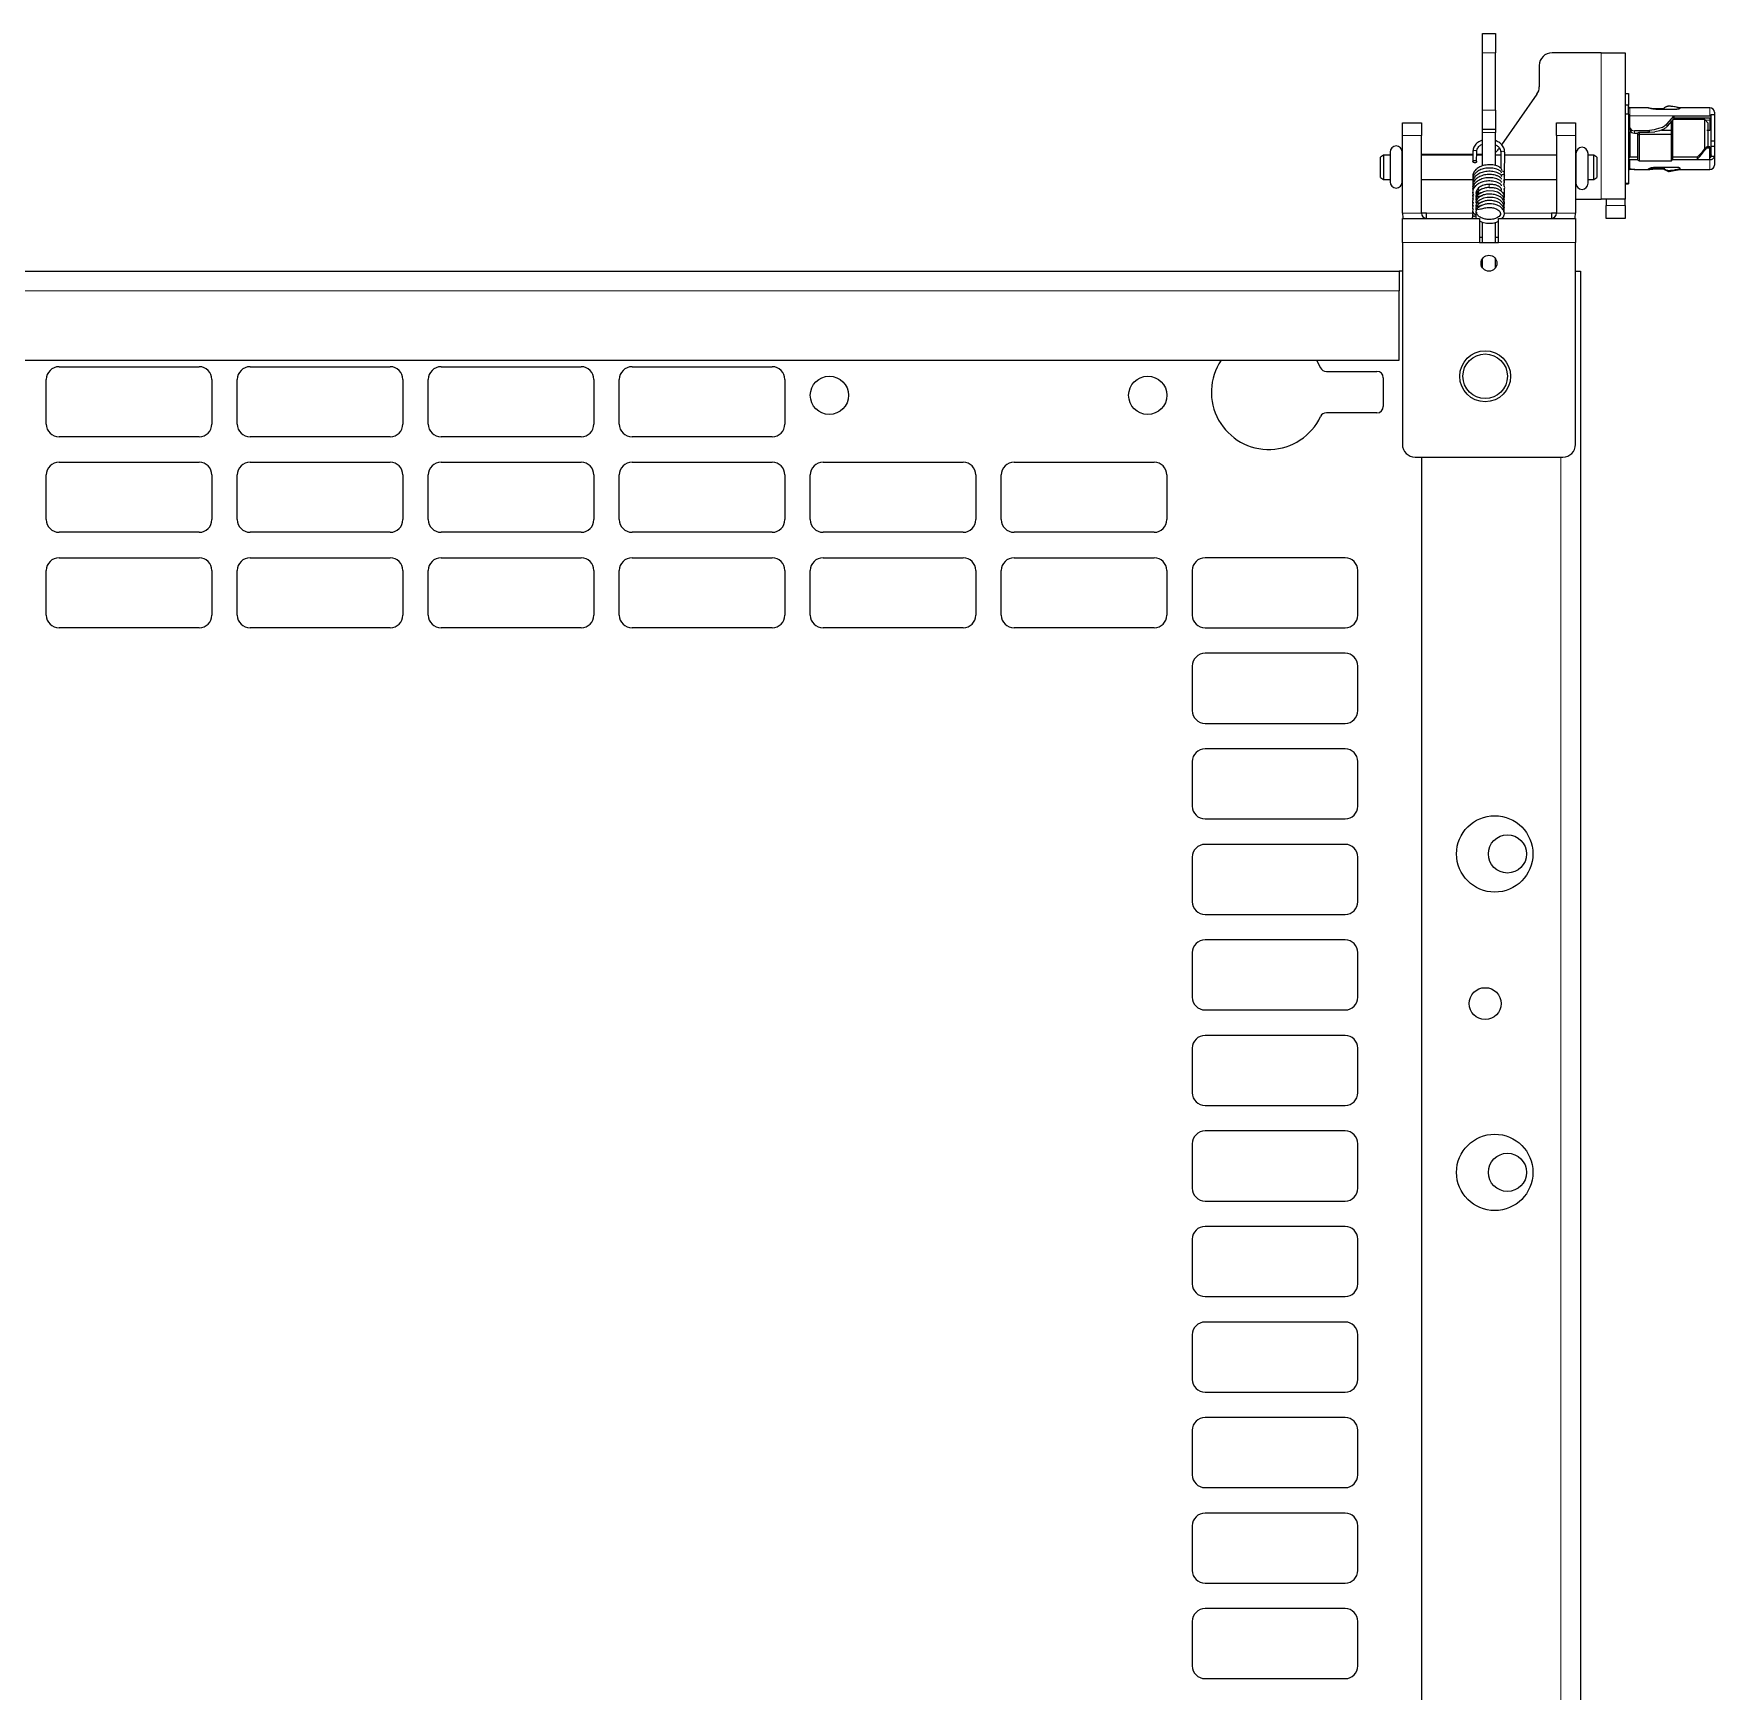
# Model space of a CAD drawing. Header units: millimetres. Extents: x -591 to 844, y -456 to 1988.
# Drawn here: x 536 to 800, y 1619 to 1879.3 of the extents above; entities that cross this region are included whole.
import ezdxf

# ---------------------------------------------------------------- set-up
doc = ezdxf.new("R2010")
doc.units = ezdxf.units.MM

msp = doc.modelspace()

# ---------------------------------------------------------------- linework, layer by layer
at = {"color": 7, "linetype": 'Continuous', "lineweight": 25}
for p, q in [((763.58, 1879.32), (765.58, 1879.32)), ((763.58, 1876.32), (763.58, 1879.32)), ((765.58, 1879.32), (765.58, 1876.32)), ((763.58, 1867.32), (763.58, 1876.32)), ((765.58, 1867.32), (765.58, 1876.32)), ((782.18, 1876.32), (774.48, 1876.32)), ((782.18, 1876.32), (785.98, 1876.32)), ((785.98, 1876.32), (785.98, 1853.32)), ((772.48, 1874.32), (772.48, 1870.95)), ((772.12, 1869.81), (766.56, 1861.86)), ((785.98, 1869.92), (786.48, 1869.92)), ((785.98, 1869.9), (786.48, 1869.9)), ((786.48, 1869.9), (786.48, 1869.92)), ((786.48, 1869.9), (786.48, 1868.1)), ((763.58, 1864.32), (763.58, 1867.32)), ((765.58, 1867.32), (765.58, 1864.32)), ((786.48, 1868.1), (785.98, 1868.1)), ((786.48, 1866.69), (785.98, 1866.69)), ((786.48, 1866.69), (786.48, 1868.1)), ((786.48, 1866.69), (786.48, 1855.84)), ((786.93, 1867.67), (786.68, 1867.67)), ((786.93, 1867.66), (786.68, 1867.66)), ((787.46, 1867.67), (786.96, 1867.67)), ((789.58, 1867.67), (787.46, 1867.67)), ((789.61, 1867.67), (789.58, 1867.67)), ((789.58, 1867.67), (789.58, 1867.67)), ((789.58, 1867.67), (789.61, 1867.67)), ((790.78, 1867.56), (791.98, 1867.56)), ((790.78, 1867.46), (794.08, 1867.46)), ((799.28, 1867.67), (794.58, 1867.67)), ((794.58, 1867.64), (794.58, 1867.67)), ((794.58, 1867.64), (794.58, 1867.58)), ((799.48, 1866.62), (799.98, 1866.62)), ((799.48, 1862.47), (799.48, 1866.62)), ((799.98, 1866.97), (799.98, 1866.62)), ((799.98, 1866.62), (799.98, 1862.47)), ((750.98, 1865.32), (753.98, 1865.32)), ((750.98, 1863.32), (750.98, 1865.32)), ((753.98, 1865.32), (753.98, 1863.32)), ((763.58, 1864.32), (765.58, 1864.32)), ((763.58, 1863.82), (763.58, 1864.32)), ((765.58, 1864.32), (765.58, 1863.82)), ((775.18, 1863.32), (775.18, 1865.32)), ((775.18, 1865.32), (778.18, 1865.32)), ((778.18, 1865.32), (778.18, 1863.32)), ((786.68, 1865.82), (786.48, 1865.82)), ((786.68, 1864.59), (786.68, 1866.43)), ((786.68, 1864.21), (786.68, 1864.59)), ((789.58, 1864.08), (787.43, 1864.08)), ((789.78, 1863.83), (790.62, 1863.89)), ((791.68, 1864.19), (793.27, 1864.19)), ((792.53, 1865.09), (793.68, 1866.43)), ((793.68, 1866.06), (792.53, 1864.72)), ((793.27, 1864.19), (793.27, 1865.57)), ((793.27, 1863.54), (793.27, 1864.19)), ((793.27, 1864.19), (793.38, 1864.02)), ((793.38, 1865.71), (793.38, 1864.02)), ((793.38, 1864.02), (793.38, 1863.37)), ((798.48, 1865.82), (793.48, 1865.82)), ((793.68, 1866.06), (793.68, 1866.43)), ((793.68, 1866.43), (799.28, 1866.43)), ((799.28, 1866.06), (793.68, 1866.06)), ((798.98, 1865.32), (798.48, 1865.82)), ((798.48, 1861.18), (798.48, 1865.82)), ((799.28, 1864.1), (798.78, 1864.1)), ((798.98, 1865.32), (798.98, 1861.52)), ((799.28, 1865.46), (799.28, 1864.85)), ((750.98, 1851.12), (750.98, 1863.32)), ((753.98, 1851.12), (753.98, 1863.32)), ((763.58, 1858.57), (763.58, 1863.82)), ((765.58, 1858.61), (765.58, 1863.82)), ((766.2, 1861.35), (766.08, 1861.18)), ((775.18, 1863.32), (775.18, 1851.12)), ((778.18, 1863.32), (778.18, 1851.12)), ((786.48, 1863.74), (786.78, 1863.77)), ((786.95, 1863.84), (786.78, 1863.8)), ((786.78, 1859.91), (786.78, 1863.8)), ((787.43, 1863.71), (787.98, 1863.71)), ((787.98, 1863.73), (788.18, 1863.83)), ((787.98, 1863.44), (787.98, 1863.73)), ((787.98, 1863.44), (788.18, 1863.54)), ((787.98, 1859.46), (787.98, 1863.44)), ((788.18, 1863.83), (788.18, 1863.54)), ((788.18, 1863.83), (789.58, 1863.83)), ((788.18, 1863.54), (788.18, 1859.33)), ((788.18, 1863.54), (793.27, 1863.54)), ((793.27, 1859.33), (793.27, 1863.54)), ((793.27, 1863.54), (793.38, 1863.37)), ((793.38, 1863.37), (793.38, 1859.56)), ((798.78, 1861.55), (798.78, 1861.4)), ((799.28, 1861.55), (798.78, 1861.55)), ((798.78, 1861.4), (799.28, 1861.4)), ((799.28, 1861.4), (799.28, 1861.55)), ((799.48, 1862.47), (799.98, 1862.47)), ((799.48, 1861.66), (799.48, 1862.47)), ((799.48, 1861.66), (799.98, 1861.66)), ((799.48, 1860.05), (799.48, 1861.66)), ((799.98, 1862.47), (799.98, 1861.66)), ((799.98, 1861.66), (799.98, 1860.05)), ((748.03, 1860.22), (747.53, 1859.94)), ((747.53, 1856.71), (747.53, 1859.94)), ((749.05, 1860.22), (748.03, 1860.22)), ((748.03, 1860.22), (748.03, 1856.42)), ((749.05, 1860.73), (749.05, 1856.03)), ((750.95, 1856.03), (750.95, 1860.73)), ((750.98, 1860.22), (750.95, 1860.22)), ((762.05, 1860.32), (753.98, 1860.32)), ((762.05, 1860.22), (753.98, 1860.22)), ((762.06, 1860.81), (762.04, 1859.24)), ((762.64, 1859.23), (762.66, 1860.8)), ((763.58, 1860.32), (762.65, 1860.32)), ((763.58, 1860.22), (762.65, 1860.22)), ((766.45, 1860.22), (765.58, 1860.22)), ((766.45, 1860.66), (766.43, 1858.16)), ((767.02, 1857.28), (767.05, 1860.66)), ((775.18, 1860.22), (767.05, 1860.22)), ((778.24, 1860.22), (778.18, 1860.22)), ((778.24, 1860.52), (778.24, 1855.82)), ((780.14, 1855.82), (780.14, 1860.52)), ((781.03, 1860.22), (780.14, 1860.22)), ((781.53, 1859.94), (781.03, 1860.22)), ((781.03, 1856.42), (781.03, 1860.22)), ((781.53, 1859.94), (781.53, 1856.71)), ((787.98, 1859.91), (786.68, 1859.91)), ((786.68, 1859.58), (787.98, 1859.58)), ((787.98, 1859.46), (788.18, 1859.33)), ((788.18, 1859.33), (793.27, 1859.33)), ((793.27, 1859.33), (793.38, 1859.56)), ((797.28, 1859.91), (793.38, 1859.91)), ((793.38, 1859.58), (797.28, 1859.58)), ((797.28, 1859.91), (797.28, 1859.58)), ((797.28, 1859.58), (799.28, 1859.58)), ((799.28, 1859.91), (799.28, 1860.57)), ((799.98, 1860.05), (799.48, 1860.05)), ((799.98, 1860.05), (799.98, 1858.67)), ((747.53, 1856.71), (748.03, 1856.42)), ((748.03, 1856.42), (749.05, 1856.42)), ((750.95, 1856.42), (750.98, 1856.42)), ((753.98, 1856.42), (762.07, 1856.42)), ((766.98, 1855.38), (766.99, 1855.96)), ((766.99, 1856.42), (775.18, 1856.42)), ((767.04, 1857.09), (767, 1857.5)), ((767.04, 1857.02), (767.04, 1857.09)), ((778.18, 1856.42), (778.24, 1856.42)), ((780.14, 1856.42), (781.03, 1856.42)), ((781.03, 1856.42), (781.53, 1856.71)), ((786.93, 1858.05), (786.68, 1858.05)), ((786.93, 1857.99), (786.68, 1857.99)), ((786.93, 1857.97), (786.68, 1857.97)), ((787.46, 1857.97), (789.58, 1857.97)), ((787.48, 1857.99), (787.48, 1857.98)), ((789.58, 1858.03), (789.58, 1857.97)), ((790.78, 1858.36), (794.08, 1858.36)), ((790.78, 1858.19), (791.81, 1858.19)), ((790.78, 1858.08), (791.99, 1858.08)), ((791.69, 1858.36), (791.66, 1858.3)), ((791.66, 1858.29), (791.66, 1858.3)), ((792.51, 1857.8), (792.06, 1858.04)), ((794.58, 1858.19), (794.58, 1858.09)), ((794.58, 1857.97), (794.58, 1858.09)), ((794.58, 1857.97), (799.28, 1857.97)), ((762.82, 1854.46), (762.68, 1854.65)), ((778.18, 1853.32), (782.18, 1853.32)), ((785.98, 1853.32), (782.18, 1853.32)), ((782.98, 1853.32), (782.98, 1852.32)), ((785.98, 1855.84), (786.48, 1855.84)), ((785.98, 1855.75), (786.48, 1855.75)), ((785.98, 1855.72), (786.48, 1855.72)), ((785.98, 1852.32), (785.98, 1853.32)), ((786.48, 1855.84), (786.48, 1855.75)), ((786.48, 1855.75), (786.48, 1855.72)), ((754.78, 1851.12), (753.98, 1851.12)), ((754.78, 1850.32), (754.78, 1851.12)), ((762.09, 1851.35), (761.99, 1850.94)), ((761.99, 1850.94), (761.99, 1850.88)), ((762.58, 1850.83), (762.59, 1850.9)), ((762.59, 1850.9), (762.64, 1851.1)), ((774.38, 1851.12), (774.38, 1850.32)), ((775.18, 1851.12), (774.38, 1851.12)), ((782.98, 1850.32), (782.98, 1852.32)), ((785.98, 1852.32), (785.98, 1850.32)), ((750.98, 1846.52), (750.98, 1850.32)), ((750.98, 1850.32), (763.08, 1850.32)), ((763.08, 1850.32), (763.08, 1846.52)), ((763.58, 1846.52), (763.58, 1849.71)), ((765.58, 1846.52), (765.58, 1849.68)), ((766.08, 1850.32), (778.18, 1850.32)), ((766.08, 1846.52), (766.08, 1850.32)), ((778.18, 1850.32), (778.18, 1846.52)), ((785.98, 1850.32), (782.98, 1850.32)), ((750.98, 1846.52), (750.98, 1814.82)), ((763.58, 1847.32), (763.08, 1847.32)), ((763.08, 1846.52), (766.08, 1846.52)), ((766.08, 1847.32), (765.58, 1847.32)), ((778.18, 1814.82), (778.18, 1846.52)), ((763.58, 1842.52), (763.58, 1844.02)), ((765.58, 1842.52), (765.58, 1844.02)), ((321.48, 1842.03), (750.48, 1842.03)), ((750.48, 1842.03), (750.48, 1838.93)), ((750.98, 1842.02), (750.48, 1842.02)), ((778.18, 1842.02), (778.98, 1842.02)), ((778.98, 1842.02), (778.98, -240.98)), ((750.48, 1828.03), (750.48, 1838.93)), ((321.48, 1828.03), (750.48, 1828.03)), ((539.98, 1827.02), (561.98, 1827.02)), ((569.98, 1827.02), (591.98, 1827.02)), ((599.98, 1827.02), (621.98, 1827.02)), ((629.98, 1827.02), (651.98, 1827.02)), ((737.47, 1828.03), (738.13, 1826.86)), ((537.98, 1818.02), (537.98, 1825.02)), ((563.98, 1825.02), (563.98, 1818.02)), ((567.98, 1818.02), (567.98, 1825.02)), ((593.98, 1825.02), (593.98, 1818.02)), ((597.98, 1818.02), (597.98, 1825.02)), ((623.98, 1825.02), (623.98, 1818.02)), ((627.98, 1818.02), (627.98, 1825.02)), ((653.98, 1825.02), (653.98, 1818.02)), ((739.04, 1826.28), (746.98, 1826.28)), ((747.98, 1825.28), (747.98, 1820.78)), ((746.98, 1819.78), (739.04, 1819.78)), ((561.98, 1816.02), (539.98, 1816.02)), ((591.98, 1816.02), (569.98, 1816.02)), ((621.98, 1816.02), (599.98, 1816.02)), ((651.98, 1816.02), (629.98, 1816.02)), ((539.98, 1812.02), (561.98, 1812.02)), ((569.98, 1812.02), (591.98, 1812.02)), ((599.98, 1812.02), (621.98, 1812.02)), ((629.98, 1812.02), (651.98, 1812.02)), ((659.98, 1812.02), (681.98, 1812.02)), ((689.98, 1812.02), (711.98, 1812.02)), ((752.98, 1812.82), (776.18, 1812.82)), ((753.98, 1812.82), (753.98, -240.98)), ((537.98, 1803.02), (537.98, 1810.02)), ((563.98, 1810.02), (563.98, 1803.02)), ((567.98, 1803.02), (567.98, 1810.02)), ((593.98, 1810.02), (593.98, 1803.02)), ((597.98, 1803.02), (597.98, 1810.02)), ((623.98, 1810.02), (623.98, 1803.02)), ((627.98, 1803.02), (627.98, 1810.02)), ((653.98, 1810.02), (653.98, 1803.02)), ((657.98, 1803.02), (657.98, 1810.02)), ((683.98, 1810.02), (683.98, 1803.02)), ((687.98, 1803.02), (687.98, 1810.02)), ((713.98, 1810.02), (713.98, 1803.02)), ((561.98, 1801.02), (539.98, 1801.02)), ((591.98, 1801.02), (569.98, 1801.02)), ((621.98, 1801.02), (599.98, 1801.02)), ((651.98, 1801.02), (629.98, 1801.02)), ((681.98, 1801.02), (659.98, 1801.02)), ((711.98, 1801.02), (689.98, 1801.02)), ((539.98, 1797.02), (561.98, 1797.02)), ((569.98, 1797.02), (591.98, 1797.02)), ((599.98, 1797.02), (621.98, 1797.02)), ((629.98, 1797.02), (651.98, 1797.02)), ((659.98, 1797.02), (681.98, 1797.02)), ((689.98, 1797.02), (711.98, 1797.02)), ((741.98, 1797.02), (719.98, 1797.02)), ((537.98, 1788.02), (537.98, 1795.02)), ((563.98, 1795.02), (563.98, 1788.02)), ((567.98, 1788.02), (567.98, 1795.02)), ((593.98, 1795.02), (593.98, 1788.02)), ((597.98, 1788.02), (597.98, 1795.02)), ((623.98, 1795.02), (623.98, 1788.02)), ((627.98, 1788.02), (627.98, 1795.02)), ((653.98, 1795.02), (653.98, 1788.02)), ((657.98, 1788.02), (657.98, 1795.02)), ((683.98, 1795.02), (683.98, 1788.02)), ((687.98, 1788.02), (687.98, 1795.02)), ((713.98, 1795.02), (713.98, 1788.02)), ((717.98, 1795.02), (717.98, 1788.02)), ((743.98, 1788.02), (743.98, 1795.02)), ((561.98, 1786.02), (539.98, 1786.02)), ((591.98, 1786.02), (569.98, 1786.02)), ((621.98, 1786.02), (599.98, 1786.02)), ((651.98, 1786.02), (629.98, 1786.02)), ((681.98, 1786.02), (659.98, 1786.02)), ((711.98, 1786.02), (689.98, 1786.02)), ((719.98, 1786.02), (741.98, 1786.02)), ((741.98, 1782.02), (719.98, 1782.02)), ((717.98, 1780.02), (717.98, 1773.02)), ((743.98, 1773.02), (743.98, 1780.02)), ((719.98, 1771.02), (741.98, 1771.02)), ((741.98, 1767.02), (719.98, 1767.02)), ((717.98, 1765.02), (717.98, 1758.02)), ((743.98, 1758.02), (743.98, 1765.02)), ((719.98, 1756.02), (741.98, 1756.02)), ((741.98, 1752.02), (719.98, 1752.02)), ((717.98, 1750.02), (717.98, 1743.02)), ((743.98, 1743.02), (743.98, 1750.02)), ((719.98, 1741.02), (741.98, 1741.02)), ((717.98, 1735.02), (717.98, 1728.02)), ((741.98, 1737.02), (719.98, 1737.02)), ((743.98, 1728.02), (743.98, 1735.02)), ((719.98, 1726.02), (741.98, 1726.02)), ((741.98, 1722.02), (719.98, 1722.02)), ((717.98, 1720.02), (717.98, 1713.02)), ((743.98, 1713.02), (743.98, 1720.02)), ((719.98, 1711.02), (741.98, 1711.02)), ((741.98, 1707.02), (719.98, 1707.02)), ((717.98, 1705.02), (717.98, 1698.02)), ((743.98, 1698.02), (743.98, 1705.02)), ((719.98, 1696.02), (741.98, 1696.02)), ((717.98, 1690.02), (717.98, 1683.02)), ((741.98, 1692.02), (719.98, 1692.02)), ((743.98, 1683.02), (743.98, 1690.02)), ((719.98, 1681.02), (741.98, 1681.02)), ((741.98, 1677.02), (719.98, 1677.02)), ((717.98, 1675.02), (717.98, 1668.02)), ((743.98, 1668.02), (743.98, 1675.02)), ((719.98, 1666.02), (741.98, 1666.02)), ((741.98, 1662.02), (719.98, 1662.02)), ((717.98, 1660.02), (717.98, 1653.02)), ((743.98, 1653.02), (743.98, 1660.02)), ((719.98, 1651.02), (741.98, 1651.02)), ((717.98, 1645.02), (717.98, 1638.02)), ((741.98, 1647.02), (719.98, 1647.02)), ((743.98, 1638.02), (743.98, 1645.02)), ((719.98, 1636.02), (741.98, 1636.02)), ((741.98, 1632.02), (719.98, 1632.02)), ((717.98, 1630.02), (717.98, 1623.02)), ((743.98, 1623.02), (743.98, 1630.02)), ((719.98, 1621.02), (741.98, 1621.02))]:
    msp.add_line(p, q, dxfattribs=at)
at = {"color": 8, "linetype": 'Continuous', "lineweight": 18}
for p, q in [((765.58, 1876.32), (763.58, 1876.32)), ((782.18, 1876.32), (782.18, 1853.32)), ((763.58, 1867.32), (765.58, 1867.32)), ((786.68, 1867.66), (786.68, 1866.43)), ((786.93, 1867.66), (786.93, 1867.67)), ((790.78, 1867.56), (790.78, 1867.46)), ((792.06, 1867.6), (792.14, 1867.46)), ((799.28, 1866.43), (799.28, 1867.67)), ((786.68, 1866.43), (793.68, 1866.43)), ((787.43, 1864.08), (787.43, 1863.71)), ((789.58, 1863.83), (789.58, 1864.08)), ((789.78, 1864.1), (789.78, 1863.83)), ((792.53, 1864.72), (792.53, 1865.09)), ((799.28, 1865.74), (798.57, 1865.74)), ((799.28, 1865.74), (799.28, 1866.06)), ((753.98, 1863.32), (750.98, 1863.32)), ((765.58, 1863.82), (763.58, 1863.82)), ((778.18, 1863.32), (775.18, 1863.32)), ((786.68, 1859.58), (786.68, 1858.05)), ((799.28, 1857.97), (799.28, 1859.58)), ((766.55, 1856.93), (766.59, 1856.91)), ((786.68, 1857.99), (786.68, 1857.97)), ((786.93, 1857.99), (786.93, 1858.05)), ((790.78, 1858.36), (790.78, 1858.19)), ((753.98, 1851.12), (750.98, 1851.12)), ((762.02, 1851.12), (754.78, 1851.12)), ((774.38, 1851.12), (766.98, 1851.12)), ((775.18, 1851.12), (778.18, 1851.12)), ((782.98, 1852.32), (785.98, 1852.32)), ((762.27, 1850.34), (762.38, 1850.32)), ((763.08, 1846.52), (750.98, 1846.52)), ((778.18, 1846.52), (766.08, 1846.52)), ((321.48, 1838.93), (750.48, 1838.93)), ((775.88, 1812.82), (775.88, -240.98))]:
    msp.add_line(p, q, dxfattribs=at)
at = {"color": 7, "linetype": 'Continuous', "lineweight": 25, "flags": 128}
for points in [[(786.48, 1866.08), (786.55, 1866.07), (786.68, 1866.06)], [(799.28, 1866.43), (799.42, 1866.42), (799.48, 1866.41)], [(799.48, 1865.34), (799.48, 1865.36), (799.47, 1865.38), (799.45, 1865.41), (799.43, 1865.42), (799.39, 1865.44), (799.36, 1865.45), (799.32, 1865.46), (799.28, 1865.46)], [(762.36, 1859.42), (762.47, 1859.4), (762.57, 1859.36), (762.63, 1859.3), (762.64, 1859.22), (762.62, 1859.15), (762.55, 1859.1), (762.45, 1859.06), (762.33, 1859.05), (762.22, 1859.07), (762.12, 1859.11), (762.06, 1859.17), (762.04, 1859.24), (762.07, 1859.31), (762.14, 1859.37), (762.24, 1859.41), (762.36, 1859.42)], [(786.48, 1859.89), (786.55, 1859.9), (786.68, 1859.91)], [(799.48, 1860.31), (799.48, 1860.29), (799.47, 1860.26), (799.45, 1860.24), (799.43, 1860.22), (799.39, 1860.21), (799.36, 1860.2), (799.32, 1860.19), (799.28, 1860.19)], [(766.62, 1857.19), (766.71, 1857.18), (766.82, 1857.21), (766.92, 1857.27), (766.98, 1857.36), (767.01, 1857.45), (766.98, 1857.54), (766.92, 1857.61), (766.83, 1857.65), (766.71, 1857.65), (766.71, 1857.65)], [(766.92, 1851.83), (767, 1852.15), (766.78, 1852.74), (766.33, 1853.17), (765.88, 1853.41), (765.25, 1853.58), (764.31, 1853.61), (763.72, 1853.48), (763.08, 1853.17), (762.79, 1852.92), (762.58, 1852.59), (762.51, 1852.26), (762.55, 1852.02), (762.55, 1852.02)], [(766.93, 1852.85), (767.01, 1853.17), (766.79, 1853.76), (766.35, 1854.19), (765.9, 1854.42), (765.27, 1854.6), (764.33, 1854.63), (763.74, 1854.5), (763.1, 1854.19), (762.8, 1853.94), (762.59, 1853.62), (762.52, 1853.28), (762.55, 1853.04), (762.55, 1853.04)], [(764.61, 1855.09), (764.6, 1855.14), (764.6, 1855.19)], [(750.98, 1851.12), (751.06, 1850.38), (751.07, 1850.32)], [(778.1, 1850.32), (778.11, 1850.38), (778.18, 1851.12)]]:
    msp.add_lwpolyline(points, dxfattribs=at)
at = {"color": 8, "linetype": 'Continuous', "lineweight": 18, "flags": 128}
for points in [[(762.06, 1860.81), (762.06, 1860.81), (762.09, 1860.88), (762.16, 1860.94), (762.26, 1860.98), (762.37, 1860.99)], [(762.37, 1860.99), (762.49, 1860.97), (762.58, 1860.93), (762.64, 1860.87), (762.66, 1860.8)], [(766.77, 1860.85), (766.65, 1860.83), (766.55, 1860.8), (766.48, 1860.74), (766.45, 1860.67), (766.45, 1860.66)], [(767.05, 1860.66), (767.04, 1860.72), (766.98, 1860.78), (766.88, 1860.83), (766.77, 1860.85)], [(762.13, 1850.32), (762.16, 1850.33), (762.27, 1850.34)]]:
    msp.add_lwpolyline(points, dxfattribs=at)
at = {"color": 7, "linetype": 'Continuous', "lineweight": 25}
for centre, radius in [((764.58, 1843.27), 1.25), ((763.98, 1825.52), 4), ((763.98, 1825.52), 3.5), ((660.98, 1822.53), 3), ((710.98, 1822.53), 3), ((765.48, 1750.52), 6), ((767.48, 1750.52), 3), ((763.98, 1727.02), 2.5), ((765.48, 1700.52), 6), ((767.48, 1700.52), 3)]:
    msp.add_circle(centre, radius, dxfattribs=at)
for centre, radius, start, end in [((774.48, 1874.32), 2, 90, 180), ((770.48, 1870.95), 2, 325.008, 0), ((786.68, 1867.87), 0.2, 180.0002, 270.0002), ((786.68, 1867.86), 0.2, 180.0893, 270.0891), ((786.66, 1866.61), 0.18, 189.6369, 277.1443), ((799.28, 1866.97), 0.7, 0, 90), ((787.33, 1864.74), 0.665, 193.4486, 278.9562), ((787.33, 1864.37), 0.665, 193.4486, 278.9562), ((789.59, 1865.19), 1.1, 269.9618, 280.1433), ((799.31, 1865.88), 0.18, 9.6369, 97.1443), ((799.31, 1865.56), 0.177, 13.4486, 98.9562), ((750, 1860.73), 0.95, 0, 180), ((779.19, 1860.52), 0.95, 0, 180), ((764.44, 1862.32), 2, 304.796, 325.008), ((786.66, 1859.4), 0.177, 81.0438, 166.5514), ((799.38, 1860.19), 0.62, 261.0438, 346.5514), ((799.31, 1860.09), 0.177, 261.0438, 346.5514), ((799.28, 1858.67), 0.7, 270, 0), ((750, 1856.03), 0.95, 180, 0), ((786.68, 1857.86), 0.198, 89.5221, 179.514), ((786.68, 1857.79), 0.2, 89.9109, 179.9107), ((786.68, 1857.77), 0.2, 89.9998, 179.9998), ((779.19, 1855.82), 0.95, 180, 0), ((754.78, 1851.12), 0.8, 180, 270), ((774.38, 1851.12), 0.8, 270, 0), ((539.98, 1825.02), 2, 90, 180), ((561.98, 1825.02), 2, 0, 90), ((569.98, 1825.02), 2, 90, 180), ((591.98, 1825.02), 2, 0, 90), ((599.98, 1825.02), 2, 90, 180), ((621.98, 1825.02), 2, 0, 90), ((629.98, 1825.02), 2, 90, 180), ((651.98, 1825.02), 2, 0, 90), ((729.98, 1823.03), 9, 146.251, 334.8493), ((739.04, 1827.28), 1, 205.1507, 270), ((746.98, 1825.28), 1, 0, 90), ((739.04, 1818.78), 1, 90, 154.8493), ((746.98, 1820.78), 1, 270, 0), ((539.98, 1818.02), 2, 180, 270), ((561.98, 1818.02), 2, 270, 0), ((569.98, 1818.02), 2, 180, 270), ((591.98, 1818.02), 2, 270, 0), ((599.98, 1818.02), 2, 180, 270), ((621.98, 1818.02), 2, 270, 0), ((629.98, 1818.02), 2, 180, 270), ((651.98, 1818.02), 2, 270, 0), ((752.98, 1814.82), 2, 180, 270), ((776.18, 1814.82), 2, 270, 0), ((539.98, 1810.02), 2, 90, 180), ((561.98, 1810.02), 2, 0, 90), ((569.98, 1810.02), 2, 90, 180), ((591.98, 1810.02), 2, 0, 90), ((599.98, 1810.02), 2, 90, 180), ((621.98, 1810.02), 2, 0, 90), ((629.98, 1810.02), 2, 90, 180), ((651.98, 1810.02), 2, 0, 90), ((659.98, 1810.02), 2, 90, 180), ((681.98, 1810.02), 2, 0, 90), ((689.98, 1810.02), 2, 90, 180), ((711.98, 1810.02), 2, 0, 90), ((539.98, 1803.02), 2, 180, 270), ((561.98, 1803.02), 2, 270, 0), ((569.98, 1803.02), 2, 180, 270), ((591.98, 1803.02), 2, 270, 0), ((599.98, 1803.02), 2, 180, 270), ((621.98, 1803.02), 2, 270, 0), ((629.98, 1803.02), 2, 180, 270), ((651.98, 1803.02), 2, 270, 0), ((659.98, 1803.02), 2, 180, 270), ((681.98, 1803.02), 2, 270, 0), ((689.98, 1803.02), 2, 180, 270), ((711.98, 1803.02), 2, 270, 0), ((539.98, 1795.02), 2, 90, 180), ((561.98, 1795.02), 2, 0, 90), ((569.98, 1795.02), 2, 90, 180), ((591.98, 1795.02), 2, 0, 90), ((599.98, 1795.02), 2, 90, 180), ((621.98, 1795.02), 2, 0, 90), ((629.98, 1795.02), 2, 90, 180), ((651.98, 1795.02), 2, 0, 90), ((659.98, 1795.02), 2, 90, 180), ((681.98, 1795.02), 2, 0, 90), ((689.98, 1795.02), 2, 90, 180), ((711.98, 1795.02), 2, 0, 90), ((719.98, 1795.02), 2, 90, 180), ((741.98, 1795.02), 2, 0, 90), ((539.98, 1788.02), 2, 180, 270), ((561.98, 1788.02), 2, 270, 0), ((569.98, 1788.02), 2, 180, 270), ((591.98, 1788.02), 2, 270, 0), ((599.98, 1788.02), 2, 180, 270), ((621.98, 1788.02), 2, 270, 0), ((629.98, 1788.02), 2, 180, 270), ((651.98, 1788.02), 2, 270, 0), ((659.98, 1788.02), 2, 180, 270), ((681.98, 1788.02), 2, 270, 0), ((689.98, 1788.02), 2, 180, 270), ((711.98, 1788.02), 2, 270, 0), ((719.98, 1788.02), 2, 180, 270), ((741.98, 1788.02), 2, 270, 0), ((719.98, 1780.02), 2, 90, 180), ((741.98, 1780.02), 2, 0, 90), ((719.98, 1773.02), 2, 180, 270), ((741.98, 1773.02), 2, 270, 0), ((719.98, 1765.02), 2, 90, 180), ((741.98, 1765.02), 2, 0, 90), ((719.98, 1758.02), 2, 180, 270), ((741.98, 1758.02), 2, 270, 0), ((719.98, 1750.02), 2, 90, 180), ((741.98, 1750.02), 2, 0, 90), ((719.98, 1743.02), 2, 180, 270), ((741.98, 1743.02), 2, 270, 0), ((719.98, 1735.02), 2, 90, 180), ((741.98, 1735.02), 2, 0, 90), ((719.98, 1728.02), 2, 180, 270), ((741.98, 1728.02), 2, 270, 0), ((719.98, 1720.02), 2, 90, 180), ((741.98, 1720.02), 2, 0, 90), ((719.98, 1713.02), 2, 180, 270), ((741.98, 1713.02), 2, 270, 0), ((719.98, 1705.02), 2, 90, 180), ((741.98, 1705.02), 2, 0, 90), ((719.98, 1698.02), 2, 180, 270), ((741.98, 1698.02), 2, 270, 0), ((719.98, 1690.02), 2, 90, 180), ((741.98, 1690.02), 2, 0, 90), ((719.98, 1683.02), 2, 180, 270), ((741.98, 1683.02), 2, 270, 0), ((719.98, 1675.02), 2, 90, 180), ((741.98, 1675.02), 2, 0, 90), ((719.98, 1668.02), 2, 180, 270), ((741.98, 1668.02), 2, 270, 0), ((719.98, 1660.02), 2, 90, 180), ((741.98, 1660.02), 2, 0, 90), ((719.98, 1653.02), 2, 180, 270), ((741.98, 1653.02), 2, 270, 0), ((719.98, 1645.02), 2, 90, 180), ((741.98, 1645.02), 2, 0, 90), ((719.98, 1638.02), 2, 180, 270), ((741.98, 1638.02), 2, 270, 0), ((719.98, 1630.02), 2, 90, 180), ((741.98, 1630.02), 2, 0, 90), ((719.98, 1623.02), 2, 180, 270), ((741.98, 1623.02), 2, 270, 0)]:
    msp.add_arc(centre, radius, start, end, dxfattribs=at)
at = {"color": 8, "linetype": 'Continuous', "lineweight": 18}
for centre, radius, start, end in [((766.82, 1857.12), 0.229, 291.7919, 352.7975), ((758.92, 1855.57), 5.71, 355.3711, 1.0159), ((762.26, 1850.96), 0.273, 182.9398, 275.0476), ((762.26, 1850.89), 0.273, 182.9662, 275.045), ((762.32, 1850.89), 0.269, 261.8434, 348.5152), ((762.32, 1850.95), 0.269, 261.9044, 347.8166)]:
    msp.add_arc(centre, radius, start, end, dxfattribs=at)
at = {"color": 7, "linetype": 'Continuous', "lineweight": 25}
msp.add_ellipse((789.58, 1864.01), major_axis=(0.75, 0), ratio=0.240455, start_param=4.712389, end_param=4.975032, dxfattribs=at)
for points, knots in [([(787.46, 1867.67), (787.45, 1867.67), (787.44, 1867.67), (787.37, 1867.67), (787.23, 1867.66), (787.08, 1867.66), (786.98, 1867.66), (786.93, 1867.66)], [0, 0, 0, 0, 0.019653, 0.287101, 0.553656, 0.820603, 1, 1, 1, 1]), ([(790.78, 1867.46), (790.65, 1867.47), (790.38, 1867.47), (790.02, 1867.53), (789.75, 1867.6), (789.6, 1867.65), (789.59, 1867.66), (789.58, 1867.67)], [0, 0, 0, 0, 0.213238, 0.42649, 0.63916, 0.849598, 1, 1, 1, 1]), ([(789.65, 1867.67), (789.7, 1867.66), (789.81, 1867.64), (790.12, 1867.6), (790.46, 1867.57), (790.69, 1867.56), (790.78, 1867.56)], [0, 0, 0, 0, 0.270612, 0.537, 0.805108, 1, 1, 1, 1]), ([(791.81, 1867.46), (791.83, 1867.47), (791.88, 1867.5), (791.97, 1867.55), (792.04, 1867.59), (792.06, 1867.6)], [0, 0, 0, 0, 0.230769, 0.769777, 1, 1, 1, 1]), ([(794.58, 1867.64), (794.09, 1867.76), (793.41, 1867.92), (792.52, 1867.92), (792.21, 1867.71), (792.06, 1867.6)], [0, 0, 0, 0, 0.587693, 0.790818, 1, 1, 1, 1]), ([(793.04, 1867.92), (792.87, 1867.92), (792.51, 1867.93), (792.21, 1867.72), (792.06, 1867.61)], [0, 0, 0, 0, 0.481496, 1, 1, 1, 1]), ([(794.58, 1867.67), (794.2, 1867.73), (793.64, 1867.81), (793.03, 1867.94), (792.69, 1867.96), (792.55, 1867.88), (792.48, 1867.84)], [0, 0, 0, 0, 0.53039, 0.769058, 0.884473, 1, 1, 1, 1]), ([(794.58, 1867.58), (794.58, 1867.57), (794.57, 1867.55), (794.48, 1867.51), (794.36, 1867.48), (794.21, 1867.46), (794.12, 1867.46), (794.08, 1867.46)], [0, 0, 0, 0, 0.214373, 0.428779, 0.642592, 0.856666, 1, 1, 1, 1]), ([(786.48, 1865.05), (786.48, 1865.04), (786.49, 1865.03), (786.5, 1865.01), (786.54, 1864.98), (786.61, 1864.97), (786.66, 1864.96), (786.68, 1864.96)], [0, 0, 0, 0, 0.195302, 0.377541, 0.538909, 0.761383, 1, 1, 1, 1]), ([(786.48, 1863.92), (786.48, 1863.91), (786.49, 1863.9), (786.5, 1863.88), (786.54, 1863.87), (786.62, 1863.88), (786.72, 1863.89), (786.79, 1863.91), (786.84, 1863.92)], [0, 0, 0, 0, 0.129275, 0.249903, 0.356716, 0.517646, 0.689604, 1, 1, 1, 1]), ([(792.53, 1865.09), (792.36, 1864.94), (792.01, 1864.65), (791.03, 1864.33), (790.26, 1864.19), (789.78, 1864.1)], [0, 0, 0, 0, 0.254027, 0.526591, 1, 1, 1, 1]), ([(792.53, 1864.72), (792.41, 1864.61), (792.16, 1864.38), (791.5, 1864.1), (790.96, 1863.97), (790.62, 1863.89)], [0, 0, 0, 0, 0.261809, 0.533628, 1, 1, 1, 1]), ([(799.28, 1865.74), (799.28, 1865.46), (799.28, 1864.95), (799.28, 1864.36), (799.28, 1864.1)], [0, 0, 0, 0, 0.559785, 1, 1, 1, 1]), ([(763.58, 1862.62), (763.32, 1862.51), (762.79, 1862.29), (762.27, 1861.69), (762.08, 1861.16), (762.06, 1860.87), (762.06, 1860.81)], [0, 0, 0, 0, 0.313755, 0.630402, 0.918755, 1, 1, 1, 1]), ([(762.66, 1860.8), (762.67, 1860.89), (762.69, 1861.16), (762.93, 1861.56), (763.28, 1861.88), (763.54, 1861.95), (763.58, 1861.96)], [0, 0, 0, 0, 0.187513, 0.58462, 0.925854, 1, 1, 1, 1]), ([(767.05, 1860.66), (767.05, 1860.79), (767.02, 1861.17), (766.73, 1861.75), (766.22, 1862.27), (765.77, 1862.45), (765.58, 1862.53)], [0, 0, 0, 0, 0.173984, 0.477689, 0.784497, 1, 1, 1, 1]), ([(765.58, 1861.88), (765.74, 1861.79), (766.08, 1861.59), (766.39, 1861.15), (766.43, 1860.82), (766.45, 1860.66)], [0, 0, 0, 0, 0.289046, 0.64994, 1, 1, 1, 1]), ([(797.28, 1859.91), (797.56, 1860.19), (798.06, 1860.69), (798.56, 1861.29), (798.78, 1861.55)], [0, 0, 0, 0, 0.559868, 1, 1, 1, 1]), ([(797.28, 1859.58), (797.56, 1859.89), (798.06, 1860.46), (798.56, 1861.11), (798.78, 1861.4)], [0, 0, 0, 0, 0.559911, 1, 1, 1, 1]), ([(799.28, 1859.58), (799.28, 1859.89), (799.28, 1860.46), (799.28, 1861.11), (799.28, 1861.4)], [0, 0, 0, 0, 0.559866, 1, 1, 1, 1]), ([(766.58, 1857.81), (766.58, 1857.89), (766.57, 1858.1), (766.29, 1858.34), (765.88, 1858.54), (765.3, 1858.7), (764.55, 1858.77), (763.7, 1858.64), (762.99, 1858.36), (762.45, 1857.96), (762.1, 1857.44), (761.98, 1856.97), (762.08, 1856.72), (762.1, 1856.68)], [0, 0, 0, 0, 0.051623, 0.143227, 0.224349, 0.291572, 0.411166, 0.533116, 0.642072, 0.739409, 0.850657, 0.973952, 1, 1, 1, 1]), ([(766.53, 1855.94), (766.53, 1855.96), (766.51, 1856.12), (766.26, 1856.31), (765.85, 1856.51), (765.26, 1856.66), (764.51, 1856.73), (763.66, 1856.6), (762.96, 1856.32), (762.42, 1855.91), (762.08, 1855.39), (761.96, 1854.92), (762.07, 1854.68), (762.08, 1854.64)], [0, 0, 0, 0, 0.014192, 0.1096723, 0.1941358, 0.2640665, 0.3888515, 0.5159204, 0.6292914, 0.7308673, 0.8468285, 0.9751702, 1, 1, 1, 1]), ([(766.56, 1856.87), (766.56, 1856.92), (766.54, 1857.11), (766.28, 1857.32), (765.86, 1857.52), (765.28, 1857.68), (764.53, 1857.75), (763.68, 1857.62), (762.98, 1857.34), (762.43, 1856.94), (762.09, 1856.41), (761.97, 1855.95), (762.07, 1855.7), (762.09, 1855.66)], [0, 0, 0, 0, 0.035504, 0.128793, 0.211362, 0.279755, 0.40161, 0.525783, 0.636647, 0.735831, 0.849127, 0.974607, 1, 1, 1, 1]), ([(766.54, 1856.45), (766.54, 1856.47), (766.52, 1856.62), (766.26, 1856.81), (765.85, 1857.02), (765.27, 1857.17), (764.52, 1857.24), (763.67, 1857.11), (762.97, 1856.83), (762.42, 1856.43), (762.08, 1855.9), (761.97, 1855.43), (762.07, 1855.19), (762.09, 1855.15)], [0, 0, 0, 0, 0.014056, 0.109484, 0.193924, 0.263851, 0.388535, 0.515545, 0.628903, 0.730393, 0.846289, 0.974604, 1, 1, 1, 1]), ([(766.53, 1855.43), (766.53, 1855.45), (766.51, 1855.61), (766.25, 1855.8), (765.84, 1856), (765.25, 1856.15), (764.5, 1856.22), (763.65, 1856.09), (762.95, 1855.8), (762.41, 1855.4), (762.07, 1854.87), (761.96, 1854.35), (762.1, 1854.05), (762.14, 1853.95)], [0, 0, 0, 0, 0.013838, 0.106098, 0.187691, 0.25523, 0.37584, 0.498614, 0.608114, 0.706295, 0.818347, 0.94232, 1, 1, 1, 1]), ([(766.56, 1857.44), (766.55, 1857.47), (766.54, 1857.63), (766.28, 1857.83), (765.87, 1858.03), (765.29, 1858.19), (764.54, 1858.26), (763.69, 1858.13), (762.98, 1857.85), (762.44, 1857.45), (762.09, 1856.93), (761.98, 1856.46), (762.08, 1856.21), (762.1, 1856.17)], [0, 0, 0, 0, 0.0191592, 0.1139639, 0.1978974, 0.2674358, 0.3912397, 0.5174401, 0.6301545, 0.7309213, 0.8460571, 0.9736181, 1, 1, 1, 1]), ([(766.85, 1855.64), (766.9, 1855.71), (767.09, 1855.97), (767.03, 1856.26), (766.99, 1856.47)], [0, 0, 0, 0, 0.281853, 1, 1, 1, 1]), ([(766.86, 1856.15), (766.91, 1856.22), (767.09, 1856.48), (767.04, 1856.77), (767, 1856.98)], [0, 0, 0, 0, 0.278002, 1, 1, 1, 1]), ([(767.02, 1856.87), (767.02, 1856.87), (767.02, 1856.88), (767.03, 1856.9), (767.03, 1856.94), (767.04, 1856.99), (767.04, 1857.02)], [0, 0, 0, 0, 0.033007, 0.16043, 0.372996, 1, 1, 1, 1]), ([(786.93, 1858.05), (787, 1858.05), (787.12, 1858.05), (787.28, 1858.03), (787.41, 1858.01), (787.47, 1858), (787.48, 1857.99), (787.48, 1857.99)], [0, 0, 0, 0, 0.214393, 0.428789, 0.643061, 0.856854, 1, 1, 1, 1]), ([(787.48, 1857.98), (787.48, 1857.98), (787.47, 1857.97), (787.37, 1857.98), (787.23, 1857.98), (787.08, 1857.99), (786.98, 1857.99), (786.93, 1857.99)], [0, 0, 0, 0, 0.214305, 0.42865, 0.642279, 0.856223, 1, 1, 1, 1]), ([(789.58, 1858.03), (789.6, 1858.05), (789.62, 1858.1), (789.82, 1858.2), (790.12, 1858.29), (790.46, 1858.35), (790.69, 1858.36), (790.78, 1858.36)], [0, 0, 0, 0, 0.2128333, 0.4258501, 0.6355415, 0.8465873, 1, 1, 1, 1]), ([(790.78, 1858.19), (790.65, 1858.18), (790.38, 1858.17), (790.02, 1858.12), (789.75, 1858.05), (789.6, 1858), (789.59, 1857.99), (789.58, 1857.98)], [0, 0, 0, 0, 0.213238, 0.42649, 0.63916, 0.849598, 1, 1, 1, 1]), ([(789.61, 1857.98), (789.62, 1857.98), (789.64, 1857.98), (789.82, 1858.01), (790.12, 1858.05), (790.46, 1858.08), (790.69, 1858.08), (790.78, 1858.08)], [0, 0, 0, 0, 0.1326214, 0.3673445, 0.5984034, 0.8309546, 1, 1, 1, 1]), ([(792.06, 1858.1), (792.01, 1858.12), (791.91, 1858.18), (791.79, 1858.24), (791.7, 1858.28), (791.66, 1858.3), (791.66, 1858.3), (791.66, 1858.3)], [0, 0, 0, 0, 0.225867, 0.451734, 0.677598, 0.903479, 1, 1, 1, 1]), ([(791.66, 1858.29), (791.66, 1858.29), (791.67, 1858.28), (791.75, 1858.23), (791.86, 1858.16), (791.97, 1858.1), (792.04, 1858.06), (792.06, 1858.04)], [0, 0, 0, 0, 0.225883, 0.451767, 0.67765, 0.903524, 1, 1, 1, 1]), ([(794.58, 1858.09), (794.09, 1857.97), (793.41, 1857.8), (792.52, 1857.79), (792.21, 1857.99), (792.06, 1858.1)], [0, 0, 0, 0, 0.587693, 0.790818, 1, 1, 1, 1]), ([(793.54, 1857.8), (793.39, 1857.77), (793.06, 1857.7), (792.52, 1857.72), (792.21, 1857.93), (792.06, 1858.04)], [0, 0, 0, 0, 0.3087266, 0.649286, 1, 1, 1, 1]), ([(792.48, 1857.81), (792.54, 1857.78), (792.63, 1857.72), (792.78, 1857.69), (793.01, 1857.7), (793.61, 1857.84), (794.18, 1857.92), (794.58, 1857.97)], [0, 0, 0, 0, 0.11325, 0.16898, 0.224646, 0.455828, 1, 1, 1, 1]), ([(794.08, 1858.36), (794.14, 1858.36), (794.25, 1858.35), (794.4, 1858.32), (794.52, 1858.27), (794.58, 1858.23), (794.58, 1858.2), (794.58, 1858.19)], [0, 0, 0, 0, 0.2144453, 0.4288931, 0.6432387, 0.8571881, 1, 1, 1, 1]), ([(762.1, 1853.36), (762.07, 1853.24), (762, 1853.01), (761.98, 1852.75), (762.04, 1852.63), (762.04, 1852.62)], [0, 0, 0, 0, 0.491875, 0.965921, 1, 1, 1, 1]), ([(762.11, 1854.38), (762.08, 1854.27), (762.01, 1854.03), (761.99, 1853.78), (762.05, 1853.65), (762.05, 1853.64)], [0, 0, 0, 0, 0.484556, 0.960631, 1, 1, 1, 1]), ([(762.11, 1853.87), (762.07, 1853.75), (762.01, 1853.52), (761.99, 1853.26), (762.04, 1853.14), (762.05, 1853.13)], [0, 0, 0, 0, 0.488226, 0.963286, 1, 1, 1, 1]), ([(766.93, 1852.34), (766.96, 1852.45), (767.06, 1852.75), (766.85, 1853.23), (766.41, 1853.66), (765.87, 1853.94), (765.19, 1854.13), (764.43, 1854.17), (763.68, 1854), (763.15, 1853.75), (762.78, 1853.44), (762.55, 1853.1), (762.53, 1852.88), (762.51, 1852.77)], [0, 0, 0, 0, 0.0705642, 0.2011636, 0.3116478, 0.3938979, 0.4929828, 0.6267546, 0.7122089, 0.8148461, 0.873622, 0.9361538, 1, 1, 1, 1]), ([(764.65, 1855.13), (764.55, 1855.14), (764.24, 1855.16), (763.7, 1855.01), (763.17, 1854.78), (762.79, 1854.46), (762.57, 1854.13), (762.51, 1853.77), (762.54, 1853.62), (762.56, 1853.55)], [0, 0, 0, 0, 0.09106, 0.268759, 0.481958, 0.604102, 0.734094, 0.866859, 1, 1, 1, 1]), ([(764.63, 1855.66), (764.54, 1855.66), (764.24, 1855.66), (763.71, 1855.53), (763.18, 1855.29), (762.8, 1854.97), (762.58, 1854.65), (762.51, 1854.29), (762.55, 1854.14), (762.56, 1854.06)], [0, 0, 0, 0, 0.082802, 0.261935, 0.476734, 0.599823, 0.730842, 0.864675, 1, 1, 1, 1]), ([(762.85, 1853.9), (762.78, 1853.98), (762.6, 1854.19), (762.58, 1854.54), (762.73, 1854.75), (762.79, 1854.82)], [0, 0, 0, 0, 0.285258, 0.743549, 1, 1, 1, 1]), ([(762.66, 1854.23), (762.87, 1854.27), (763.17, 1854.32), (763.48, 1854.4), (763.57, 1854.42)], [0, 0, 0, 0, 0.687544, 1, 1, 1, 1]), ([(762.69, 1853.73), (762.88, 1853.76), (763.17, 1853.81), (763.47, 1853.89), (763.56, 1853.91)], [0, 0, 0, 0, 0.678733, 1, 1, 1, 1]), ([(763.08, 1854.18), (763.04, 1854.21), (762.98, 1854.24), (762.95, 1854.28), (762.94, 1854.29)], [0, 0, 0, 0, 0.827087, 1, 1, 1, 1]), ([(763.08, 1853.67), (763.03, 1853.7), (762.97, 1853.73), (762.95, 1853.77), (762.94, 1853.78)], [0, 0, 0, 0, 0.816476, 1, 1, 1, 1]), ([(763.09, 1854.69), (763.04, 1854.72), (762.98, 1854.75), (762.96, 1854.79), (762.95, 1854.79)], [0, 0, 0, 0, 0.904349, 1, 1, 1, 1]), ([(766.55, 1854.75), (766.55, 1854.83), (766.53, 1855.05), (766.25, 1855.29), (765.83, 1855.49), (765.29, 1855.64), (764.87, 1855.64), (764.63, 1855.64)], [0, 0, 0, 0, 0.1392, 0.370769, 0.575509, 0.744946, 1, 1, 1, 1]), ([(766.94, 1853.36), (766.97, 1853.46), (767.07, 1853.77), (766.86, 1854.25), (766.42, 1854.68), (765.89, 1854.96), (765.31, 1855.14), (764.86, 1855.13), (764.65, 1855.13)], [0, 0, 0, 0, 0.119285, 0.343741, 0.533759, 0.675068, 0.845305, 1, 1, 1, 1]), ([(766.96, 1853.81), (766.97, 1853.82), (767.08, 1854.01), (767.03, 1854.22), (766.98, 1854.43)], [0, 0, 0, 0, 0.032832, 1, 1, 1, 1]), ([(766.97, 1854.34), (766.98, 1854.34), (767.09, 1854.52), (767.03, 1854.73), (766.98, 1854.94)], [0, 0, 0, 0, 0.0048578, 1, 1, 1, 1]), ([(766.98, 1854.85), (766.98, 1854.85), (767.09, 1855.03), (767.04, 1855.24), (766.98, 1855.45)], [0, 0, 0, 0, 0.002347, 1, 1, 1, 1]), ([(761.99, 1850.88), (761.98, 1850.83), (761.98, 1850.74), (761.97, 1850.54), (761.96, 1850.39), (761.96, 1850.33), (761.96, 1850.32)], [0, 0, 0, 0, 0.316563, 0.651977, 0.974282, 1, 1, 1, 1]), ([(762.1, 1852.85), (762.06, 1852.73), (762, 1852.49), (761.98, 1852.24), (762.03, 1852.12), (762.04, 1852.11)], [0, 0, 0, 0, 0.495504, 0.968535, 1, 1, 1, 1]), ([(762.09, 1851.83), (762.05, 1851.71), (761.98, 1851.47), (761.97, 1851.18), (762.05, 1851.04), (762.07, 1851)], [0, 0, 0, 0, 0.451124, 0.8738, 1, 1, 1, 1]), ([(762.09, 1852.34), (762.05, 1852.22), (761.99, 1852.04), (762.01, 1851.85), (762.01, 1851.8)], [0, 0, 0, 0, 0.678953, 1, 1, 1, 1]), ([(762.1, 1851.35), (762.09, 1851.32), (762.07, 1851.27), (762.09, 1851.18), (762.16, 1851.09), (762.25, 1851.02), (762.33, 1851), (762.37, 1850.99)], [0, 0, 0, 0, 0.169071, 0.376804, 0.584536, 0.792268, 1, 1, 1, 1]), ([(766.65, 1850.32), (766.73, 1850.4), (766.97, 1850.65), (767.04, 1851.15), (766.84, 1851.71), (766.38, 1852.14), (765.84, 1852.42), (765.16, 1852.6), (764.4, 1852.64), (763.66, 1852.47), (763.13, 1852.22), (762.75, 1851.9), (762.54, 1851.58), (762.48, 1851.3), (762.5, 1851.22), (762.5, 1851.21)], [0, 0, 0, 0, 0.053515, 0.165942, 0.282271, 0.380581, 0.453889, 0.542191, 0.66128, 0.737344, 0.828846, 0.88121, 0.936892, 0.99372, 1, 1, 1, 1]), ([(766.92, 1851.32), (766.95, 1851.43), (767.05, 1851.73), (766.83, 1852.22), (766.39, 1852.65), (765.85, 1852.93), (765.17, 1853.11), (764.41, 1853.15), (763.67, 1852.98), (763.14, 1852.73), (762.76, 1852.41), (762.54, 1852.08), (762.48, 1851.78), (762.51, 1851.67), (762.52, 1851.63)], [0, 0, 0, 0, 0.0694965, 0.1960436, 0.3030251, 0.382755, 0.4787972, 0.6083707, 0.6911342, 0.7906443, 0.8476038, 0.9081833, 0.9700177, 1, 1, 1, 1]), ([(762.55, 1852.68), (762.79, 1852.72), (763.11, 1852.78), (763.45, 1852.86), (763.54, 1852.89)], [0, 0, 0, 0, 0.722352, 1, 1, 1, 1]), ([(762.56, 1850.32), (762.56, 1850.38), (762.57, 1850.5), (762.57, 1850.67), (762.58, 1850.78), (762.58, 1850.82), (762.58, 1850.83)], [0, 0, 0, 0, 0.297399, 0.613964, 0.90469, 1, 1, 1, 1]), ([(762.64, 1852.18), (762.84, 1852.22), (763.14, 1852.27), (763.44, 1852.35), (763.53, 1852.37)], [0, 0, 0, 0, 0.695789, 1, 1, 1, 1]), ([(762.85, 1851.71), (762.98, 1851.74), (763.24, 1851.78), (763.58, 1851.88), (764.03, 1851.98), (764.62, 1852.05), (765.28, 1851.98), (765.81, 1851.79), (766.18, 1851.54), (766.4, 1851.24), (766.4, 1850.92), (766.23, 1850.65), (765.91, 1850.42), (765.44, 1850.22), (764.8, 1850.11), (764.12, 1850.16), (763.59, 1850.3), (763.16, 1850.5), (762.81, 1850.75), (762.7, 1850.99), (762.64, 1851.11)], [0, 0, 0, 0, 0.048952, 0.092982, 0.128617, 0.191016, 0.25585, 0.315654, 0.368416, 0.428653, 0.497485, 0.555954, 0.601948, 0.658452, 0.727702, 0.787838, 0.843785, 0.886264, 0.939335, 1, 1, 1, 1]), ([(763.08, 1849.9), (763.22, 1849.84), (763.63, 1849.65), (764.42, 1849.52), (765.24, 1849.58), (765.79, 1849.71), (766.01, 1849.84), (766.08, 1849.88)], [0, 0, 0, 0, 0.147798, 0.450802, 0.723836, 0.912515, 1, 1, 1, 1])]:
    msp.add_open_spline(points, degree=3, knots=knots, dxfattribs=at)
at = {"color": 8, "linetype": 'Continuous', "lineweight": 18}
msp.add_open_spline([(792.21, 1858.36), (792.2, 1858.35), (792.17, 1858.29), (792.12, 1858.2), (792.08, 1858.13), (792.06, 1858.1)], degree=3, knots=[0, 0, 0, 0, 0.157234, 0.682187, 1, 1, 1, 1], dxfattribs=at)
at = {"color": 7, "linetype": 'Continuous', "lineweight": 25}
msp.add_open_spline([(762.37, 1850.99), (762.4, 1850.99), (762.48, 1850.98), (762.58, 1851.02), (762.64, 1851.08), (762.67, 1851.17), (762.65, 1851.24), (762.64, 1851.27)], degree=3, dxfattribs=at)

doc.saveas('drawing.dxf')
